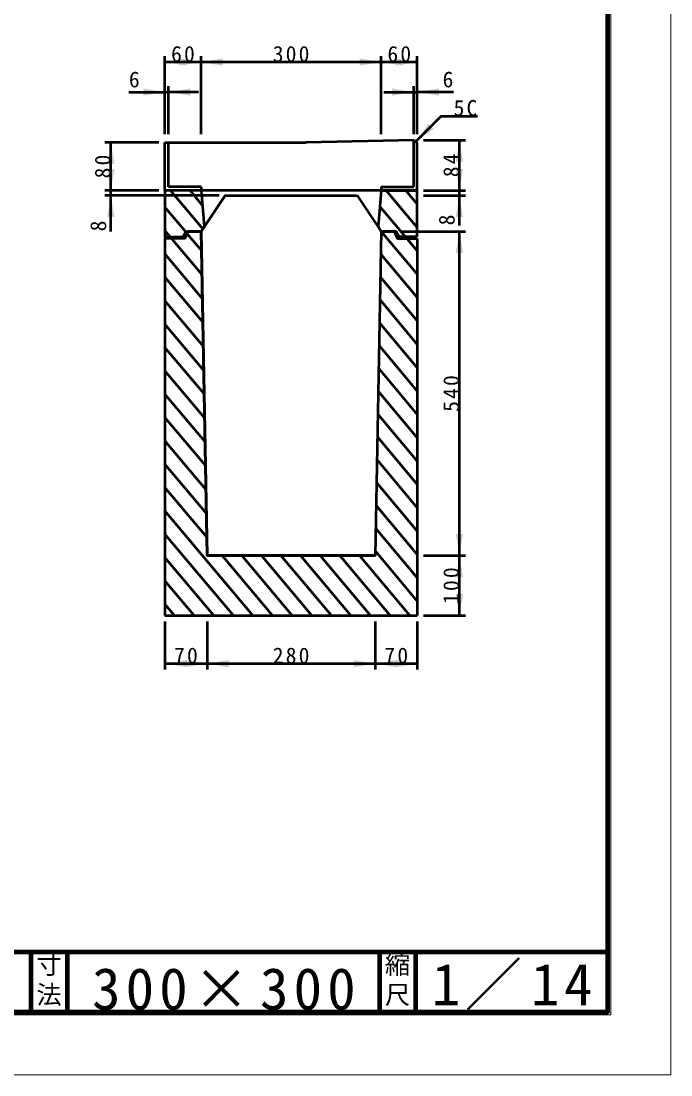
# Model space of a CAD drawing. Units: millimetres, scale not verified. Extents: x -2102 to 2102, y -1485 to 1485.
# Drawn here: x 1021 to 2102, y -1485 to 270 of the extents above; entities that cross this region are included whole.
import ezdxf
from ezdxf.enums import TextEntityAlignment as Align

# ---------------------------------------------------------------- set-up
doc = ezdxf.new("R2010")
doc.units = ezdxf.units.MM
doc.header["$LTSCALE"] = 5
doc.layers.add('0-0_V-nasSTD', color=7, linetype='Continuous', lineweight=35)
doc.layers.add('0-1_0', color=7, linetype='Continuous', lineweight=50)
doc.styles.add('ＭＳ ゴシック', font='')
doc.styles.get('ＭＳ ゴシック').set_extended_font_data('MS Gothic')

msp = doc.modelspace()

# ---------------------------------------------------------------- linework, layer by layer
at = {"layer": '0-0_V-nasSTD', "lineweight": 100}
for p, q in [((1037.5, -1280), (1037.5, -1380)), ((1097.5, -1280), (1097.5, -1380)), ((1617.5, -1280), (1617.5, -1380)), ((1677.5, -1280), (1677.5, -1380))]:
    msp.add_line(p, q, dxfattribs=at)
at = {"layer": '0-0_V-nasSTD', "lineweight": 18}
for points in [[(-2102.5, -1485), (-2102.5, 1485), (2102.5, 1485), (2102.5, -1485)], [(-2002.5, -1385), (-2002.5, 1385), (2002.5, 1385), (2002.5, -1385)]]:
    msp.add_lwpolyline(points, close=True, dxfattribs=at)
at = {"layer": '0-0_V-nasSTD', "lineweight": 100}
msp.add_lwpolyline([(-1997.5, 1380), (-1997.5, -1380), (1997.5, -1380), (1997.5, 1380)], close=True, dxfattribs=at)
at = {"layer": '0-0_V-nasSTD'}
for points in [[(1260.469, 202.045), (1296.469, 196.045), (1296.469, 208.045)], [(1284.469, 196.045), (1284.469, 208.045), (1320.469, 202.045)], [(1320.469, 202.045), (1356.469, 196.045), (1356.469, 208.045)], [(1584.469, 196.045), (1584.469, 208.045), (1620.469, 202.045)], [(1620.469, 202.045), (1656.469, 196.045), (1656.469, 208.045)], [(1644.469, 196.045), (1644.469, 208.045), (1680.469, 202.045)], [(1224.469, 146.045), (1224.469, 158.045), (1260.469, 152.045)], [(1266.469, 152.045), (1302.469, 146.045), (1302.469, 158.045)], [(1638.469, 146.045), (1638.469, 158.045), (1674.469, 152.045)], [(1680.469, 152.045), (1716.469, 146.045), (1716.469, 158.045)], [(1677.969, 69.545), (1699.183, 99.243), (1707.668, 90.758)], [(1744.469, 36.045), (1750.469, 72.045), (1756.469, 36.045)], [(1164.469, 32.045), (1170.469, 68.045), (1176.469, 32.045)], [(1164.469, 24.045), (1170.469, -11.955), (1176.469, 24.045)], [(1744.469, 24.045), (1750.469, -11.955), (1756.469, 24.045)], [(1164.469, -55.955), (1170.469, -19.955), (1176.469, -55.955)], [(1744.469, -55.955), (1750.469, -19.955), (1756.469, -55.955)], [(1744.469, -115.955), (1750.469, -79.955), (1756.469, -115.955)], [(1744.469, -583.955), (1750.469, -619.955), (1756.469, -583.955)], [(1744.469, -655.955), (1750.469, -619.955), (1756.469, -655.955)], [(1744.469, -683.955), (1750.469, -719.955), (1756.469, -683.955)], [(1260.469, -799.955), (1296.469, -805.955), (1296.469, -793.955)], [(1294.469, -805.955), (1294.469, -793.955), (1330.469, -799.955)], [(1330.469, -799.955), (1366.469, -805.955), (1366.469, -793.955)], [(1574.469, -805.955), (1574.469, -793.955), (1610.469, -799.955)], [(1610.469, -799.955), (1646.469, -805.955), (1646.469, -793.955)], [(1644.469, -805.955), (1644.469, -793.955), (1680.469, -799.955)]]:
    msp.add_solid(points, dxfattribs=at)
at = {"layer": '0-1_0'}
for p, q in [((1260.469, 82.045), (1260.469, 212.045)), ((1320.469, 82.045), (1320.469, 212.045)), ((1620.469, 82.045), (1620.469, 212.045)), ((1680.469, 82.045), (1680.469, 212.045)), ((1266.469, 82.045), (1266.469, 162.045)), ((1674.469, 82.045), (1674.469, 162.045)), ((1200.469, 152.045), (1260.469, 152.045)), ((1260.469, 152.045), (1266.469, 152.045)), ((1316.469, 152.045), (1266.469, 152.045)), ((1624.469, 152.045), (1674.469, 152.045)), ((1674.469, 152.045), (1680.469, 152.045)), ((1740.469, 152.045), (1680.469, 152.045)), ((1720.396, 111.971), (1677.969, 69.545)), ((1720.396, 111.971), (1780.396, 111.971)), ((1674.469, 72.045), (1495.469, 68.045)), ((1674.469, -5.955), (1674.469, 72.045)), ((1675.469, 72.045), (1674.469, 72.045)), ((1675.469, 72.045), (1680.469, 67.045)), ((1690.469, 72.045), (1760.469, 72.045)), ((1750.469, -11.955), (1750.469, 72.045)), ((1250.469, 68.045), (1160.469, 68.045)), ((1170.469, -11.955), (1170.469, 68.045)), ((1260.469, -11.955), (1260.469, 68.045)), ((1260.469, 68.045), (1495.469, 68.045)), ((1266.469, -5.955), (1266.469, 68.045)), ((1680.469, -11.955), (1680.469, 67.045)), ((1250.469, -11.955), (1160.469, -11.955)), ((1170.469, -19.955), (1170.469, -11.955)), ((1320.469, -5.955), (1266.469, -5.955)), ((1323.256, -75.775), (1269.705, -11.955)), ((1322.58, -36.076), (1302.34, -11.955)), ((1320.469, -11.955), (1325.728, -72.067)), ((1620.469, -11.955), (1320.469, -11.955)), ((1620.469, -11.955), (1615.21, -72.067)), ((1620.469, -5.955), (1674.469, -5.955)), ((1680.469, -73.662), (1628.692, -11.955)), ((1661.327, -11.955), (1680.469, -34.768)), ((1690.469, -11.955), (1760.469, -11.955)), ((1750.469, -19.955), (1750.469, -11.955)), ((1350.469, -19.955), (1160.469, -19.955)), ((1170.469, -79.955), (1170.469, -19.955)), ((1360.469, -19.955), (1320.469, -79.955)), ((1360.469, -19.955), (1580.469, -19.955)), ((1580.469, -19.955), (1620.469, -79.955)), ((1690.469, -19.955), (1760.469, -19.955)), ((1750.469, -69.955), (1750.469, -19.955)), ((1294.935, -80.917), (1260.469, -39.842)), ((1660.667, -88.955), (1618.164, -38.302)), ((1269.045, -88.955), (1260.469, -78.735)), ((1295.469, -79.955), (1320.469, -79.955)), ((1297.029, -83.412), (1321.064, -112.056)), ((1320.475, -80.255), (1320.175, -79.955)), ((1320.469, -79.955), (1330.469, -619.955)), ((1620.469, -79.955), (1610.469, -619.955)), ((1620.48, -79.955), (1620.428, -79.894)), ((1645.469, -79.955), (1620.469, -79.955)), ((1620.48, -79.955), (1680.469, -151.448)), ((1655.469, -79.955), (1760.469, -79.955)), ((1750.469, -619.955), (1750.469, -79.955)), ((1293.469, -91.955), (1260.469, -91.955)), ((1271.562, -91.955), (1321.8, -151.827)), ((1647.469, -91.955), (1680.469, -91.955)), ((1663.184, -91.955), (1680.469, -112.555)), ((1680.469, -91.955), (1680.469, -719.955)), ((1260.469, -117.628), (1322.537, -191.597)), ((1619.765, -117.996), (1680.469, -190.341)), ((1260.469, -156.521), (1323.273, -231.368)), ((1619.06, -156.049), (1680.469, -229.234)), ((1260.469, -195.415), (1324.01, -271.139)), ((1618.356, -194.103), (1680.469, -268.127)), ((1324.746, -310.91), (1260.469, -234.308)), ((1617.651, -232.156), (1680.469, -307.02)), ((1325.483, -350.681), (1260.469, -273.201)), ((1616.946, -270.209), (1680.469, -345.913)), ((1326.219, -390.452), (1260.469, -312.094)), ((1616.241, -308.262), (1680.469, -384.806)), ((1326.956, -430.222), (1260.469, -350.987)), ((1615.537, -346.316), (1680.469, -423.699)), ((1614.832, -384.369), (1680.469, -462.593)), ((1327.692, -469.993), (1260.469, -389.88)), ((1328.429, -509.764), (1260.469, -428.773)), ((1614.127, -422.422), (1680.469, -501.486)), ((1329.165, -549.535), (1260.469, -467.666)), ((1613.423, -460.476), (1680.469, -540.379)), ((1329.902, -589.306), (1260.469, -506.559)), ((1612.718, -498.529), (1680.469, -579.272)), ((1612.013, -536.582), (1680.469, -618.165)), ((1406.895, -719.955), (1260.469, -545.452)), ((1611.309, -574.635), (1680.469, -657.058)), ((1374.259, -719.955), (1260.469, -584.346)), ((1610.604, -612.689), (1680.469, -695.951)), ((1341.624, -719.955), (1260.469, -623.239)), ((1330.469, -619.955), (1610.469, -619.955)), ((1439.53, -719.955), (1355.62, -619.955)), ((1472.165, -719.955), (1388.255, -619.955)), ((1504.8, -719.955), (1420.89, -619.955)), ((1537.435, -719.955), (1453.525, -619.955)), ((1570.07, -719.955), (1486.16, -619.955)), ((1602.706, -719.955), (1518.796, -619.955)), ((1635.341, -719.955), (1551.431, -619.955)), ((1667.976, -719.955), (1584.066, -619.955)), ((1690.469, -619.955), (1760.469, -619.955)), ((1750.469, -719.955), (1750.469, -619.955)), ((1308.989, -719.955), (1260.469, -662.132)), ((1276.354, -719.955), (1260.469, -701.025)), ((1260.469, -719.955), (1680.469, -719.955)), ((1260.469, -729.955), (1260.469, -809.955)), ((1330.469, -729.955), (1330.469, -809.955)), ((1610.469, -729.955), (1610.469, -809.955)), ((1680.469, -729.955), (1680.469, -809.955)), ((1690.469, -719.955), (1760.469, -719.955)), ((1260.469, -799.955), (1330.469, -799.955))]:
    msp.add_line(p, q, dxfattribs=at)
at = {"layer": '0-1_0', "lineweight": 100}
msp.add_line((-1997.5, -1280), (1997.5, -1280), dxfattribs=at)
at = {"layer": '0-1_0'}
for points in [[(1680.469, 202.045), (1620.469, 202.045), (1320.469, 202.045), (1260.469, 202.045)], [(1320.469, -5.955), (1320.469, -11.955), (1260.469, -11.955)], [(1320.469, -11.955), (1260.469, -11.955), (1260.469, -88.955), (1290.469, -88.955), (1295.469, -79.955), (1320.469, -79.955), (1360.469, -19.955), (1325.728, -72.067)], [(1620.469, -5.955), (1620.469, -11.955), (1680.469, -11.955)], [(1680.469, -88.955), (1680.469, -11.955), (1620.469, -11.955)], [(1260.469, -88.955), (1290.469, -88.955), (1295.469, -79.955)], [(1680.469, -91.955), (1647.469, -91.955), (1642.469, -79.955), (1620.469, -79.955), (1610.469, -619.955), (1330.469, -619.955), (1320.469, -79.955), (1298.469, -79.955), (1293.469, -91.955), (1260.469, -91.955), (1260.469, -719.955)], [(1320.469, -79.955), (1298.469, -79.955), (1293.469, -91.955)], [(1615.21, -72.067), (1620.469, -79.955), (1645.469, -79.955), (1650.469, -88.955), (1680.469, -88.955)], [(1620.469, -79.955), (1642.469, -79.955), (1647.469, -91.955)], [(1680.469, -88.955), (1650.469, -88.955), (1645.469, -79.955)], [(1330.469, -799.955), (1610.469, -799.955), (1680.469, -799.955)]]:
    msp.add_lwpolyline(points, dxfattribs=at)

# ---------------------------------------------------------------- texts
at = {"layer": '0-0_V-nasSTD', "style": 'ＭＳ ゴシック'}
for s, height, p in [('6', 26.39, (1200.469, 152.045)), ('6', 26.39, (1722.469, 152.045)), ('寸', 30.79, (1046.482, -1326.001)), ('縮', 30.79, (1626.482, -1326.001)), ('法', 30.79, (1046.476, -1375.99)), ('尺', 30.79, (1626.476, -1375.99))]:
    msp.add_text(s, height=height, dxfattribs=at).set_placement(p, align=Align.BOTTOM_LEFT)
for p in [(1170.469, -79.955), (1750.469, -69.955)]:
    msp.add_text('8', height=26.39, rotation=90, dxfattribs=at).set_placement(p, align=Align.BOTTOM_LEFT)
at = {"layer": '0-0_V-nasSTD', "attachment_point": 7, "style": 'ＭＳ ゴシック'}
for s, insert, char_height in [('\\T1.2;60', (1270.669, 202.045), 26.39), ('\\T1.2;300', (1439.869, 202.045), 26.39), ('\\T1.2;60', (1630.669, 202.045), 26.39), ('\\T1.2;5C', (1740.796, 111.971), 26.39), ('\\T1.2;70', (1275.669, -799.955), 26.39), ('\\T1.2;280', (1439.869, -799.955), 26.39), ('\\T1.2;70', (1625.669, -799.955), 26.39), ('\\T1.16;1／14', (1704.533, -1377.418), 69.65), ('\\T1.18;300×300', (1139.081, -1377.492), 69.65)]:
    msp.add_mtext(s, dxfattribs=dict(at, insert=insert, char_height=char_height))
at = {"layer": '0-0_V-nasSTD', "char_height": 26.39, "attachment_point": 7, "rotation": 90, "style": 'ＭＳ ゴシック'}
for s, insert in [('\\T1.2;80', (1170.469, 8.245)), ('\\T1.2;84', (1750.469, 10.245)), ('\\T1.2;540', (1750.469, -380.555)), ('\\T1.2;100', (1750.469, -700.555))]:
    msp.add_mtext(s, dxfattribs=dict(at, insert=insert))

doc.saveas('drawing.dxf')
